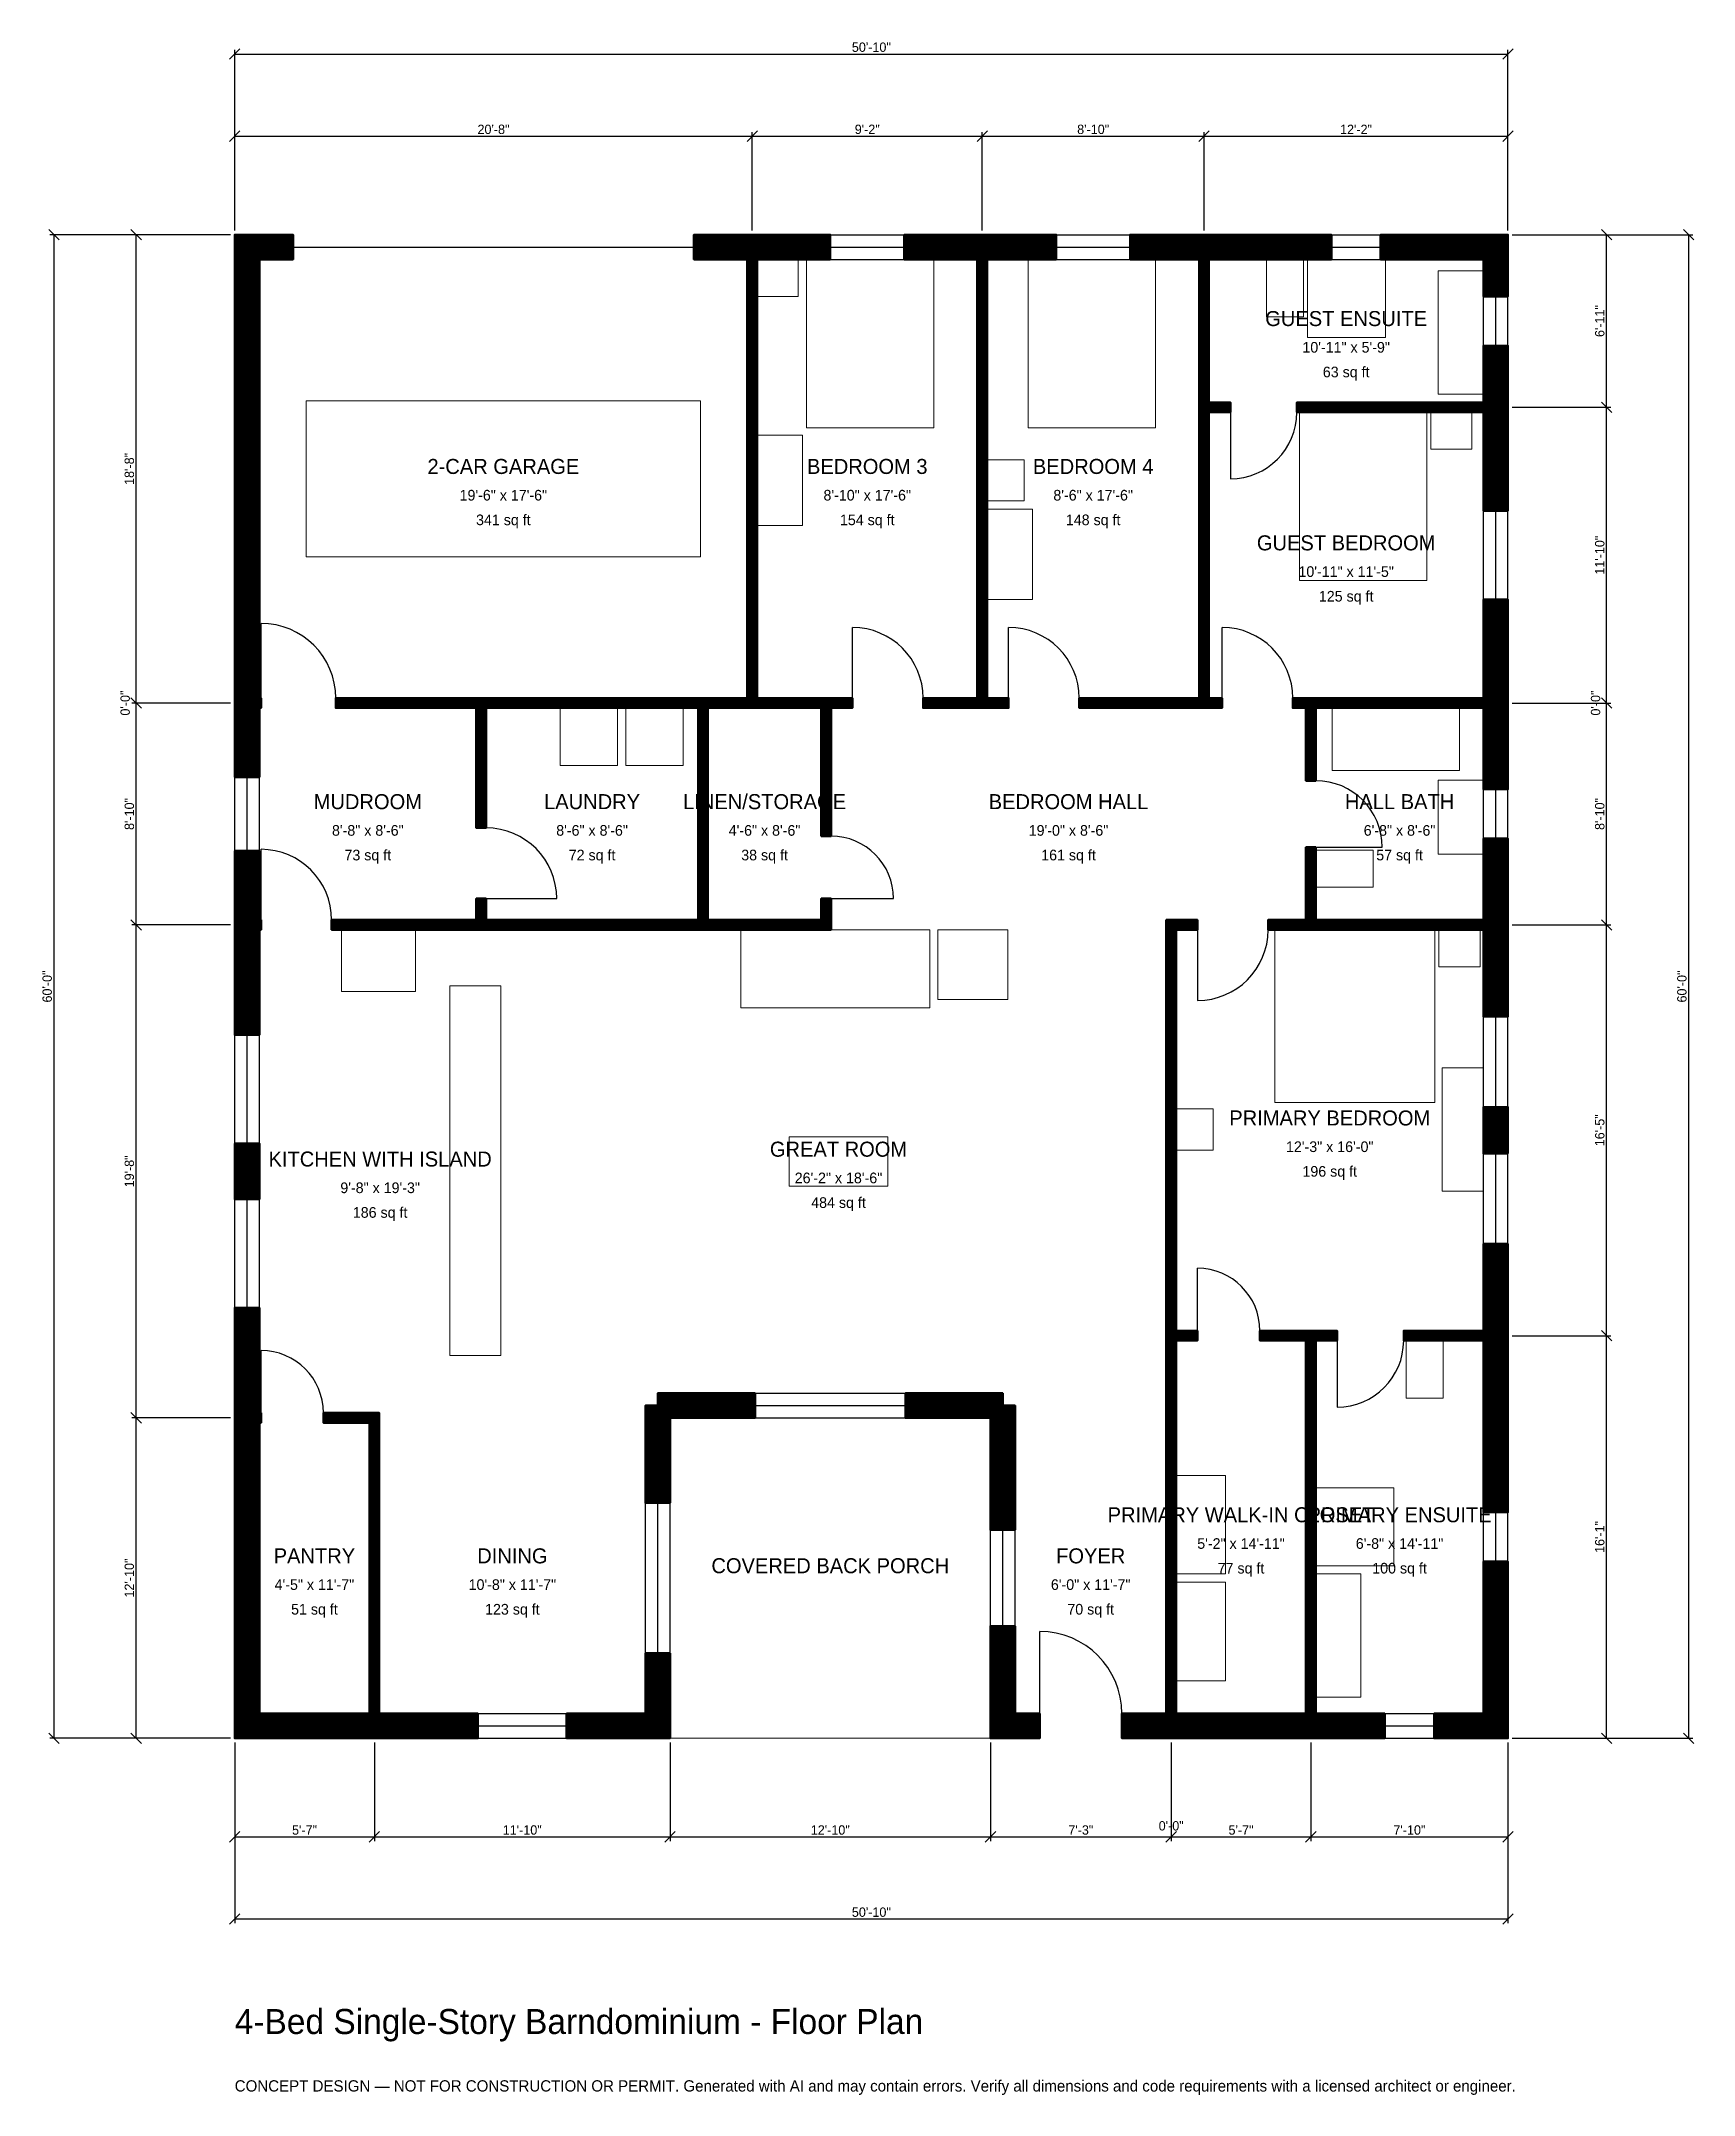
# Model space of a CAD drawing. Header units: inches. Extents: x -93 to 699, y -171 to 813.
import ezdxf
from ezdxf.enums import TextEntityAlignment as Align

# ---------------------------------------------------------------- set-up
doc = ezdxf.new("R2010")
doc.units = ezdxf.units.IN
doc.header["$MEASUREMENT"] = 0
doc.linetypes.add('DASHED', pattern=[0.6, 0.5, -0.1])
for name, color, linetype, lineweight in [('A-ANNO-DIMS', 1, 'Continuous', 13), ('A-ANNO-TEXT', 7, 'Continuous', 18), ('A-AREA-IDEN', 7, 'Continuous', 18), ('A-DOOR', 2, 'Continuous', 25), ('A-FLOR-FIXT', 9, 'Continuous', 13), ('A-FURN', 9, 'Continuous', 13), ('A-GLAZ', 4, 'Continuous', 25), ('A-SITE-PAVE', 8, 'Continuous', 13), ('A-WALL', 7, 'Continuous', 50), ('A-WALL-PATT', 8, 'Continuous', 13)]:
    doc.layers.add(name, color=color, linetype=linetype, lineweight=lineweight)
doc.dimstyles.new('PLAN', dxfattribs={"dimtxt": 4.5, "dimasz": 3, "dimexe": 2, "dimexo": 2, "dimgap": 1, "dimtad": 1, "dimdec": 0, "dimlunit": 4, "dimtsz": 2.5, "dimcen": 2.5, "dimclrd": 1, "dimclre": 1, "dimazin": 3, "dimtfac": 1, "dimtmove": 0, "dimatfit": 3})

msp = doc.modelspace()

# ---------------------------------------------------------------- hatches: boundary and pattern name
at = {"layer": 'A-WALL-PATT'}
h = msp.add_hatch(dxfattribs=at)
h.set_pattern_fill('ANSI31', color=8, scale=0.8)
h.paths.add_polyline_path([(446.4567, 0), (446.4567, 0), (442.9134, 0), (425.1968, 0), (425.1968, 11.811), (442.9134, 11.811), (446.4567, 11.811), (446.4567, 151.1811), (446.4567, 155.9055), (446.4567, 190.5512), (446.4567, 195.2756), (446.4567, 392.126), (446.4567, 392.126), (451.1811, 392.126), (461.4173, 392.126), (461.4173, 387.4016), (451.1811, 387.4016), (451.1811, 195.2756), (461.4173, 195.2756), (461.4173, 190.5512), (451.1811, 190.5512), (451.1811, 155.9055), (451.1811, 151.1811), (451.1811, 11.811), (454.7244, 11.811), (509.8425, 11.811), (513.3858, 11.811), (513.3858, 190.5512), (491.3386, 190.5512), (491.3386, 195.2756), (513.3858, 195.2756), (518.1102, 195.2756), (528.3465, 195.2756), (528.3465, 190.5512), (518.1102, 190.5512), (518.1102, 11.811), (521.6535, 11.811), (551.1811, 11.811), (551.1811, 0), (521.6535, 0), (518.1102, 0), (518.1102, 0), (513.3858, 0), (513.3858, 0), (509.8425, 0), (454.7244, 0), (451.1811, 0), (451.1811, 0), (446.4567, 0)])
h.paths.add_polyline_path([(374.0157, 0), (374.0157, 0), (362.2047, 0), (362.2047, 0), (362.2047, 0), (362.2047, 11.811), (362.2047, 11.811), (362.2047, 53.7402), (374.0157, 53.7402), (374.0157, 11.811), (385.8268, 11.811), (385.8268, 0), (374.0157, 0)])
h.paths.add_polyline_path([(362.2047, 153.5433), (321.4567, 153.5433), (321.4567, 165.3543), (368.1102, 165.3543), (368.1102, 159.4488), (374.0157, 159.4488), (374.0157, 99.8031), (362.2047, 99.8031), (362.2047, 153.5433)])
h.paths.add_polyline_path([(208.6614, 153.5433), (208.6614, 112.7953), (196.8504, 112.7953), (196.8504, 159.4488), (202.7559, 159.4488), (202.7559, 165.3543), (249.4094, 165.3543), (249.4094, 153.5433), (208.6614, 153.5433)])
h.paths.add_polyline_path([(208.6614, 11.811), (208.6615, 11.811), (208.6615, 0), (208.6614, 0), (208.6614, 0), (196.8504, 0), (196.8504, 0), (159.0551, 0), (159.0551, 11.811), (196.8504, 11.811), (196.8504, 40.748), (208.6614, 40.748), (208.6614, 11.811)])
h.paths.add_polyline_path([(72.8346, 0), (69.2913, 0), (69.2913, 0), (64.5669, 0), (64.5669, 0), (61.0236, 0), (11.811, 0), (11.811, 0), (0, 0), (0, 0), (0, 0), (0, 11.811), (0, 11.811), (0, 147.6378), (0, 151.1811), (0, 151.1811), (0, 155.9055), (0, 155.9055), (0, 159.4488), (0, 206.2992), (11.811, 206.2992), (11.811, 159.4488), (11.811, 155.9055), (12.5984, 155.9055), (12.5984, 151.1811), (11.811, 151.1811), (11.811, 147.6378), (11.811, 11.811), (61.0236, 11.811), (64.5669, 11.811), (64.5669, 151.1811), (42.5197, 151.1811), (42.5197, 155.9055), (64.5669, 155.9055), (69.2913, 155.9055), (69.2913, 151.1811), (69.2913, 11.811), (72.8346, 11.811), (116.5354, 11.811), (116.5354, 0), (72.8346, 0)])
h.paths.add_polyline_path([(0, 285.0394), (11.811, 285.0394), (11.811, 258.2677), (0, 258.2677), (0, 285.0394)])
h.paths.add_polyline_path([(0, 383.8583), (0, 387.4016), (0, 387.4016), (0, 392.126), (0, 392.126), (0, 395.6693), (0, 425.1968), (11.811, 425.1968), (11.811, 395.6693), (11.811, 392.126), (12.5984, 392.126), (12.5984, 387.4016), (11.811, 387.4016), (11.811, 383.8583), (11.811, 337.0079), (0, 337.0079), (0, 383.8583)])
h.paths.add_polyline_path([(0, 490.1575), (0, 493.7008), (0, 493.7008), (0, 498.4252), (0, 498.4252), (0, 501.9685), (0, 708.6614), (0, 708.6614), (0, 720.4724), (0, 720.4724), (0, 720.4725), (11.811, 720.4725), (11.811, 720.4724), (27.9528, 720.4724), (27.9528, 708.6614), (11.811, 708.6614), (11.811, 501.9685), (11.811, 498.4252), (12.5984, 498.4252), (12.5984, 493.7008), (11.811, 493.7008), (11.811, 490.1575), (11.811, 460.6299), (0, 460.6299), (0, 490.1575)])
h.paths.add_polyline_path([(242.126, 720.4724), (245.6693, 720.4724), (245.6693, 720.4725), (250.3937, 720.4725), (250.3937, 720.4724), (253.937, 720.4724), (285.4331, 720.4724), (285.4331, 708.6614), (253.937, 708.6614), (250.3937, 708.6614), (250.3937, 498.4252), (281.1024, 498.4252), (285.8268, 498.4252), (296.063, 498.4252), (296.063, 493.7008), (285.8268, 493.7008), (285.8268, 432.2835), (281.1024, 432.2835), (281.1024, 493.7008), (250.3937, 493.7008), (250.3937, 493.7008), (245.6693, 493.7008), (245.6693, 493.7008), (226.7717, 493.7008), (226.7717, 392.126), (281.1024, 392.126), (281.1024, 402.3622), (285.8268, 402.3622), (285.8268, 392.126), (285.8268, 387.4016), (281.1024, 387.4016), (226.7717, 387.4016), (222.0472, 387.4016), (132.2835, 387.4016), (127.5591, 387.4016), (120.4724, 387.4016), (115.748, 387.4016), (46.4567, 387.4016), (46.4567, 392.126), (115.748, 392.126), (115.748, 402.3622), (120.4724, 402.3622), (120.4724, 392.126), (127.5591, 392.126), (132.2835, 392.126), (222.0472, 392.126), (222.0472, 493.7008), (120.4724, 493.7008), (120.4724, 436.2205), (115.748, 436.2205), (115.748, 493.7008), (48.4252, 493.7008), (48.4252, 498.4252), (115.748, 498.4252), (120.4724, 498.4252), (222.0472, 498.4252), (226.7717, 498.4252), (245.6693, 498.4252), (245.6693, 708.6614), (242.126, 708.6614), (220.0787, 708.6614), (220.0787, 720.4724), (242.126, 720.4724)])
h.paths.add_polyline_path([(352.3622, 720.4724), (355.9055, 720.4724), (355.9055, 720.4725), (360.6299, 720.4725), (360.6299, 720.4724), (364.1732, 720.4724), (393.7008, 720.4724), (393.7008, 708.6614), (364.1732, 708.6614), (360.6299, 708.6614), (360.6299, 498.4252), (370.8661, 498.4252), (370.8661, 493.7008), (360.6299, 493.7008), (360.6299, 493.7008), (355.9055, 493.7008), (355.9055, 493.7008), (329.9213, 493.7008), (329.9213, 498.4252), (355.9055, 498.4252), (355.9055, 708.6614), (352.3622, 708.6614), (320.8661, 708.6614), (320.8661, 720.4724), (352.3622, 720.4724)])
h.paths.add_polyline_path([(458.6614, 720.4724), (462.2047, 720.4724), (462.2047, 720.4725), (466.9291, 720.4725), (466.9291, 720.4724), (470.4724, 720.4724), (525.5906, 720.4724), (525.5906, 708.6614), (470.4724, 708.6614), (466.9291, 708.6614), (466.9291, 640.1575), (477.1654, 640.1575), (477.1654, 635.4331), (466.9291, 635.4331), (466.9291, 498.4252), (473.2283, 498.4252), (473.2283, 493.7008), (466.9291, 493.7008), (466.9291, 493.7008), (462.2047, 493.7008), (462.2047, 493.7008), (404.7244, 493.7008), (404.7244, 498.4252), (462.2047, 498.4252), (462.2047, 635.4331), (462.2047, 640.1575), (462.2047, 708.6614), (458.6614, 708.6614), (429.1339, 708.6614), (429.1339, 720.4724), (458.6614, 720.4724)])
h.paths.add_polyline_path([(598.4252, 720.4724), (598.4252, 720.4725), (610.2362, 720.4725), (610.2362, 720.4724), (610.2363, 720.4724), (610.2363, 708.6614), (610.2362, 708.6614), (610.2362, 690.9449), (598.4252, 690.9449), (598.4252, 708.6614), (549.2126, 708.6614), (549.2126, 720.4724), (598.4252, 720.4724)])
h.paths.add_polyline_path([(610.2362, 643.7008), (610.2362, 640.1575), (610.2363, 640.1575), (610.2363, 635.4331), (610.2362, 635.4331), (610.2362, 631.8898), (610.2362, 588.189), (598.4252, 588.189), (598.4252, 631.8898), (598.4252, 635.4331), (509.0551, 635.4331), (509.0551, 640.1575), (598.4252, 640.1575), (598.4252, 643.7008), (598.4252, 667.3228), (610.2362, 667.3228), (610.2362, 643.7008)])
h.paths.add_polyline_path([(610.2362, 501.9685), (610.2362, 498.4252), (610.2363, 498.4252), (610.2363, 493.7008), (610.2362, 493.7008), (610.2362, 490.1575), (610.2362, 454.7244), (598.4252, 454.7244), (598.4252, 490.1575), (598.4252, 493.7008), (518.1102, 493.7008), (518.1102, 458.8583), (513.3858, 458.8583), (513.3858, 493.7008), (513.3858, 493.7008), (507.0866, 493.7008), (507.0866, 498.4252), (513.3858, 498.4252), (513.3858, 498.4252), (518.1102, 498.4252), (598.4252, 498.4252), (598.4252, 501.9685), (598.4252, 545.6693), (610.2362, 545.6693), (610.2362, 501.9685)])
h.paths.add_polyline_path([(610.2362, 395.6693), (610.2362, 392.126), (610.2363, 392.126), (610.2363, 387.4016), (610.2362, 387.4016), (610.2362, 383.8583), (610.2362, 345.8005), (598.4252, 345.8005), (598.4252, 383.8583), (598.4252, 387.4016), (518.1102, 387.4016), (513.3858, 387.4016), (513.3858, 387.4016), (495.2756, 387.4016), (495.2756, 392.126), (513.3858, 392.126), (513.3858, 392.126), (513.3858, 426.9685), (518.1102, 426.9685), (518.1102, 392.126), (598.4252, 392.126), (598.4252, 395.6693), (598.4252, 431.1024), (610.2362, 431.1024), (610.2362, 395.6693)])
h.paths.add_polyline_path([(610.2362, 280.1837), (598.4252, 280.1837), (598.4252, 302.4934), (610.2362, 302.4934), (610.2362, 280.1837)])
h.paths.add_polyline_path([(610.2362, 198.8189), (610.2362, 195.2756), (610.2363, 195.2756), (610.2363, 190.5512), (610.2362, 190.5512), (610.2362, 187.0079), (610.2362, 108.2677), (598.4252, 108.2677), (598.4252, 187.0079), (598.4252, 190.5512), (560.2362, 190.5512), (560.2362, 195.2756), (598.4252, 195.2756), (598.4252, 198.8189), (598.4252, 236.8766), (610.2362, 236.8766), (610.2362, 198.8189)])
h.paths.add_polyline_path([(610.2362, 11.811), (610.2363, 11.811), (610.2363, 0), (610.2362, 0), (610.2362, 0), (598.4252, 0), (598.4252, 0), (574.8031, 0), (574.8031, 11.811), (598.4252, 11.811), (598.4252, 84.6457), (610.2362, 84.6457), (610.2362, 11.811)])

# ---------------------------------------------------------------- linework, layer by layer
at = {"layer": 'A-DOOR', "linetype": 'DASHED'}
msp.add_line((27.9528, 714.5669), (220.0787, 714.5669), dxfattribs=at)
at = {"layer": 'A-DOOR'}
for p, q in [((477.1654, 635.4331), (477.1654, 603.5433)), ((12.5984, 498.4252), (12.5984, 534.252)), ((296.063, 498.4252), (296.063, 532.2835)), ((370.8661, 498.4252), (370.8661, 532.2835)), ((473.2283, 498.4252), (473.2283, 532.2835)), ((12.5984, 392.126), (12.5984, 425.9843)), ((518.1102, 426.9685), (550, 426.9685)), ((120.4724, 402.3622), (154.3307, 402.3622)), ((285.8268, 402.3622), (315.748, 402.3622)), ((461.4173, 387.4016), (461.4173, 353.5433)), ((461.4173, 195.2756), (461.4173, 225.1969)), ((528.3465, 190.5512), (528.3465, 158.6614)), ((12.5984, 155.9055), (12.5984, 185.8268)), ((385.8268, 11.811), (385.8268, 51.1811))]:
    msp.add_line(p, q, dxfattribs=at)
for centre, radius, start, end in [((477.1654, 635.4331), 31.8898, 270, 360), ((12.5984, 498.4252), 35.8268, 0, 90), ((296.063, 498.4252), 33.8583, 0, 90), ((370.8661, 498.4252), 33.8583, 0, 90), ((473.2283, 498.4252), 33.8583, 0, 90), ((518.1102, 426.9685), 31.8898, 0, 90), ((120.4724, 402.3622), 33.8583, 0, 90), ((12.5984, 392.126), 33.8583, 0, 90), ((285.8268, 402.3622), 29.9213, 0, 90), ((461.4173, 387.4016), 33.8583, 270, 360), ((461.4173, 195.2756), 29.9213, 0, 90), ((528.3465, 190.5512), 31.8898, 270, 360), ((12.5984, 155.9055), 29.9213, 0, 90), ((385.8268, 11.811), 39.3701, 0, 90)]:
    msp.add_arc(centre, radius, start, end, dxfattribs=at)
at = {"layer": 'A-FLOR-FIXT'}
for points in [[(494.4882, 681.1024), (512.2047, 681.1024), (512.2047, 708.6614), (494.4882, 708.6614)], [(514.1732, 671.2598), (551.5748, 671.2598), (551.5748, 708.6614), (514.1732, 708.6614)], [(576.7717, 644.0945), (598.4252, 644.0945), (598.4252, 703.1496), (576.7717, 703.1496)], [(525.9843, 463.7795), (587.0079, 463.7795), (587.0079, 493.7008), (525.9843, 493.7008)], [(576.7717, 423.622), (598.4252, 423.622), (598.4252, 459.0551), (576.7717, 459.0551)], [(518.1102, 407.874), (545.6693, 407.874), (545.6693, 425.5906), (518.1102, 425.5906)], [(103.1496, 183.4646), (127.5591, 183.4646), (127.5591, 360.6299), (103.1496, 360.6299)], [(561.4173, 162.9921), (579.1339, 162.9921), (579.1339, 190.5512), (561.4173, 190.5512)], [(518.1102, 82.6772), (555.5118, 82.6772), (555.5118, 120.0787), (518.1102, 120.0787)], [(518.1102, 19.685), (539.7638, 19.685), (539.7638, 78.7402), (518.1102, 78.7402)]]:
    msp.add_lwpolyline(points, close=True, dxfattribs=at)
at = {"layer": 'A-FURN'}
for points in [[(250.3937, 690.9449), (270.0787, 690.9449), (270.0787, 708.6614), (250.3937, 708.6614)], [(274.0157, 627.9528), (335.0394, 627.9528), (335.0394, 708.6614), (274.0157, 708.6614)], [(380.315, 627.9528), (441.3386, 627.9528), (441.3386, 708.6614), (380.315, 708.6614)], [(34.252, 566.1417), (223.2283, 566.1417), (223.2283, 640.9449), (34.252, 640.9449)], [(510.2362, 554.7244), (571.2598, 554.7244), (571.2598, 635.4331), (510.2362, 635.4331)], [(573.2283, 617.7165), (592.9134, 617.7165), (592.9134, 635.4331), (573.2283, 635.4331)], [(250.3937, 581.1024), (272.0472, 581.1024), (272.0472, 624.4094), (250.3937, 624.4094)], [(360.6299, 592.9134), (378.3465, 592.9134), (378.3465, 612.5984), (360.6299, 612.5984)], [(360.6299, 545.6693), (382.2835, 545.6693), (382.2835, 588.9764), (360.6299, 588.9764)], [(155.9055, 466.1417), (183.4646, 466.1417), (183.4646, 493.7008), (155.9055, 493.7008)], [(187.4016, 466.1417), (214.9606, 466.1417), (214.9606, 493.7008), (187.4016, 493.7008)], [(51.1811, 357.874), (86.6142, 357.874), (86.6142, 387.4016), (51.1811, 387.4016)], [(242.5197, 350), (333.0709, 350), (333.0709, 387.4016), (242.5197, 387.4016)], [(337.0079, 353.937), (370.4724, 353.937), (370.4724, 387.4016), (337.0079, 387.4016)], [(498.4252, 304.7244), (575.1968, 304.7244), (575.1968, 387.4016), (498.4252, 387.4016)], [(577.1654, 369.685), (596.8504, 369.685), (596.8504, 387.4016), (577.1654, 387.4016)], [(578.7402, 262.2047), (598.4252, 262.2047), (598.4252, 321.2598), (578.7402, 321.2598)], [(451.1811, 281.8898), (468.8976, 281.8898), (468.8976, 301.5748), (451.1811, 301.5748)], [(265.748, 264.5669), (312.9921, 264.5669), (312.9921, 288.189), (265.748, 288.189)], [(451.1811, 78.7402), (474.8031, 78.7402), (474.8031, 125.9843), (451.1811, 125.9843)], [(451.1811, 27.5591), (474.8031, 27.5591), (474.8031, 74.8031), (451.1811, 74.8031)]]:
    msp.add_lwpolyline(points, close=True, dxfattribs=at)
at = {"layer": 'A-GLAZ'}
for p, q in [((285.4331, 720.4724), (320.8661, 720.4724)), ((393.7008, 720.4724), (429.1339, 720.4724)), ((525.5906, 720.4724), (549.2126, 720.4724)), ((285.4331, 714.5669), (320.8661, 714.5669)), ((285.4331, 708.6614), (320.8661, 708.6614)), ((393.7008, 714.5669), (429.1339, 714.5669)), ((393.7008, 708.6614), (429.1339, 708.6614)), ((525.5906, 714.5669), (549.2126, 714.5669)), ((525.5906, 708.6614), (549.2126, 708.6614)), ((598.4252, 667.3228), (598.4252, 690.9449)), ((604.3307, 667.3228), (604.3307, 690.9449)), ((610.2362, 667.3228), (610.2362, 690.9449)), ((598.4252, 545.6693), (598.4252, 588.189)), ((604.3307, 545.6693), (604.3307, 588.189)), ((610.2362, 545.6693), (610.2362, 588.189)), ((0, 425.1968), (0, 460.6299)), ((5.9055, 425.1968), (5.9055, 460.6299)), ((11.811, 425.1968), (11.811, 460.6299)), ((598.4252, 431.1024), (598.4252, 454.7244)), ((604.3307, 431.1024), (604.3307, 454.7244)), ((610.2362, 431.1024), (610.2362, 454.7244)), ((598.4252, 302.4934), (598.4252, 345.8005)), ((604.3307, 302.4934), (604.3307, 345.8005)), ((610.2362, 302.4934), (610.2362, 345.8005)), ((0, 285.0394), (0, 337.0079)), ((5.9055, 285.0394), (5.9055, 337.0079)), ((11.811, 285.0394), (11.811, 337.0079)), ((598.4252, 236.8766), (598.4252, 280.1837)), ((604.3307, 236.8766), (604.3307, 280.1837)), ((610.2362, 236.8766), (610.2362, 280.1837)), ((0, 206.2992), (0, 258.2677)), ((5.9055, 206.2992), (5.9055, 258.2677)), ((11.811, 206.2992), (11.811, 258.2677)), ((249.4094, 165.3543), (321.4567, 165.3543)), ((249.4094, 159.4488), (321.4567, 159.4488)), ((249.4094, 153.5433), (321.4567, 153.5433)), ((196.8504, 40.748), (196.8504, 112.7953)), ((202.7559, 40.748), (202.7559, 112.7953)), ((208.6614, 40.748), (208.6614, 112.7953)), ((598.4252, 84.6457), (598.4252, 108.2677)), ((604.3307, 84.6457), (604.3307, 108.2677)), ((610.2362, 84.6457), (610.2362, 108.2677)), ((362.2047, 53.7402), (362.2047, 99.8031)), ((368.1102, 53.7402), (368.1102, 99.8031)), ((374.0157, 53.7402), (374.0157, 99.8031)), ((116.5354, 11.811), (159.0551, 11.811)), ((551.1811, 11.811), (574.8031, 11.811)), ((116.5354, 5.9055), (159.0551, 5.9055)), ((116.5354, 0), (159.0551, 0)), ((551.1811, 5.9055), (574.8031, 5.9055)), ((551.1811, 0), (574.8031, 0))]:
    msp.add_line(p, q, dxfattribs=at)
at = {"layer": 'A-SITE-PAVE', "linetype": 'DASHED'}
msp.add_lwpolyline([(208.6614, 0), (362.2047, 0), (362.2047, 153.5433), (208.6614, 153.5433)], close=True, dxfattribs=at)
at = {"layer": 'A-WALL'}
for points in [[(0, 490.1575), (0, 493.7008), (0, 493.7008), (0, 498.4252), (0, 498.4252), (0, 501.9685), (0, 708.6614), (0, 708.6614), (0, 720.4724), (0, 720.4724), (0, 720.4725), (11.811, 720.4725), (11.811, 720.4724), (27.9528, 720.4724), (27.9528, 708.6614), (11.811, 708.6614), (11.811, 501.9685), (11.811, 498.4252), (12.5984, 498.4252), (12.5984, 493.7008), (11.811, 493.7008), (11.811, 490.1575), (11.811, 460.6299), (0, 460.6299), (0, 490.1575)], [(242.126, 720.4724), (245.6693, 720.4724), (245.6693, 720.4725), (250.3937, 720.4725), (250.3937, 720.4724), (253.937, 720.4724), (285.4331, 720.4724), (285.4331, 708.6614), (253.937, 708.6614), (250.3937, 708.6614), (250.3937, 498.4252), (281.1024, 498.4252), (285.8268, 498.4252), (296.063, 498.4252), (296.063, 493.7008), (285.8268, 493.7008), (285.8268, 432.2835), (281.1024, 432.2835), (281.1024, 493.7008), (250.3937, 493.7008), (250.3937, 493.7008), (245.6693, 493.7008), (245.6693, 493.7008), (226.7717, 493.7008), (226.7717, 392.126), (281.1024, 392.126), (281.1024, 402.3622), (285.8268, 402.3622), (285.8268, 392.126), (285.8268, 387.4016), (281.1024, 387.4016), (226.7717, 387.4016), (222.0472, 387.4016), (132.2835, 387.4016), (127.5591, 387.4016), (120.4724, 387.4016), (115.748, 387.4016), (46.4567, 387.4016), (46.4567, 392.126), (115.748, 392.126), (115.748, 402.3622), (120.4724, 402.3622), (120.4724, 392.126), (127.5591, 392.126), (132.2835, 392.126), (222.0472, 392.126), (222.0472, 493.7008), (120.4724, 493.7008), (120.4724, 436.2205), (115.748, 436.2205), (115.748, 493.7008), (48.4252, 493.7008), (48.4252, 498.4252), (115.748, 498.4252), (120.4724, 498.4252), (222.0472, 498.4252), (226.7717, 498.4252), (245.6693, 498.4252), (245.6693, 708.6614), (242.126, 708.6614), (220.0787, 708.6614), (220.0787, 720.4724), (242.126, 720.4724)], [(352.3622, 720.4724), (355.9055, 720.4724), (355.9055, 720.4725), (360.6299, 720.4725), (360.6299, 720.4724), (364.1732, 720.4724), (393.7008, 720.4724), (393.7008, 708.6614), (364.1732, 708.6614), (360.6299, 708.6614), (360.6299, 498.4252), (370.8661, 498.4252), (370.8661, 493.7008), (360.6299, 493.7008), (360.6299, 493.7008), (355.9055, 493.7008), (355.9055, 493.7008), (329.9213, 493.7008), (329.9213, 498.4252), (355.9055, 498.4252), (355.9055, 708.6614), (352.3622, 708.6614), (320.8661, 708.6614), (320.8661, 720.4724), (352.3622, 720.4724)], [(458.6614, 720.4724), (462.2047, 720.4724), (462.2047, 720.4725), (466.9291, 720.4725), (466.9291, 720.4724), (470.4724, 720.4724), (525.5906, 720.4724), (525.5906, 708.6614), (470.4724, 708.6614), (466.9291, 708.6614), (466.9291, 640.1575), (477.1654, 640.1575), (477.1654, 635.4331), (466.9291, 635.4331), (466.9291, 498.4252), (473.2283, 498.4252), (473.2283, 493.7008), (466.9291, 493.7008), (466.9291, 493.7008), (462.2047, 493.7008), (462.2047, 493.7008), (404.7244, 493.7008), (404.7244, 498.4252), (462.2047, 498.4252), (462.2047, 635.4331), (462.2047, 640.1575), (462.2047, 708.6614), (458.6614, 708.6614), (429.1339, 708.6614), (429.1339, 720.4724), (458.6614, 720.4724)], [(598.4252, 720.4724), (598.4252, 720.4725), (610.2362, 720.4725), (610.2362, 720.4724), (610.2363, 720.4724), (610.2363, 708.6614), (610.2362, 708.6614), (610.2362, 690.9449), (598.4252, 690.9449), (598.4252, 708.6614), (549.2126, 708.6614), (549.2126, 720.4724), (598.4252, 720.4724)], [(610.2362, 643.7008), (610.2362, 640.1575), (610.2363, 640.1575), (610.2363, 635.4331), (610.2362, 635.4331), (610.2362, 631.8898), (610.2362, 588.189), (598.4252, 588.189), (598.4252, 631.8898), (598.4252, 635.4331), (509.0551, 635.4331), (509.0551, 640.1575), (598.4252, 640.1575), (598.4252, 643.7008), (598.4252, 667.3228), (610.2362, 667.3228), (610.2362, 643.7008)], [(610.2362, 501.9685), (610.2362, 498.4252), (610.2363, 498.4252), (610.2363, 493.7008), (610.2362, 493.7008), (610.2362, 490.1575), (610.2362, 454.7244), (598.4252, 454.7244), (598.4252, 490.1575), (598.4252, 493.7008), (518.1102, 493.7008), (518.1102, 458.8583), (513.3858, 458.8583), (513.3858, 493.7008), (513.3858, 493.7008), (507.0866, 493.7008), (507.0866, 498.4252), (513.3858, 498.4252), (513.3858, 498.4252), (518.1102, 498.4252), (598.4252, 498.4252), (598.4252, 501.9685), (598.4252, 545.6693), (610.2362, 545.6693), (610.2362, 501.9685)], [(0, 383.8583), (0, 387.4016), (0, 387.4016), (0, 392.126), (0, 392.126), (0, 395.6693), (0, 425.1968), (11.811, 425.1968), (11.811, 395.6693), (11.811, 392.126), (12.5984, 392.126), (12.5984, 387.4016), (11.811, 387.4016), (11.811, 383.8583), (11.811, 337.0079), (0, 337.0079), (0, 383.8583)], [(610.2362, 395.6693), (610.2362, 392.126), (610.2363, 392.126), (610.2363, 387.4016), (610.2362, 387.4016), (610.2362, 383.8583), (610.2362, 345.8005), (598.4252, 345.8005), (598.4252, 383.8583), (598.4252, 387.4016), (518.1102, 387.4016), (513.3858, 387.4016), (513.3858, 387.4016), (495.2756, 387.4016), (495.2756, 392.126), (513.3858, 392.126), (513.3858, 392.126), (513.3858, 426.9685), (518.1102, 426.9685), (518.1102, 392.126), (598.4252, 392.126), (598.4252, 395.6693), (598.4252, 431.1024), (610.2362, 431.1024), (610.2362, 395.6693)], [(446.4567, 0), (446.4567, 0), (442.9134, 0), (425.1968, 0), (425.1968, 11.811), (442.9134, 11.811), (446.4567, 11.811), (446.4567, 151.1811), (446.4567, 155.9055), (446.4567, 190.5512), (446.4567, 195.2756), (446.4567, 392.126), (446.4567, 392.126), (451.1811, 392.126), (461.4173, 392.126), (461.4173, 387.4016), (451.1811, 387.4016), (451.1811, 195.2756), (461.4173, 195.2756), (461.4173, 190.5512), (451.1811, 190.5512), (451.1811, 155.9055), (451.1811, 151.1811), (451.1811, 11.811), (454.7244, 11.811), (509.8425, 11.811), (513.3858, 11.811), (513.3858, 190.5512), (491.3386, 190.5512), (491.3386, 195.2756), (513.3858, 195.2756), (518.1102, 195.2756), (528.3465, 195.2756), (528.3465, 190.5512), (518.1102, 190.5512), (518.1102, 11.811), (521.6535, 11.811), (551.1811, 11.811), (551.1811, 0), (521.6535, 0), (518.1102, 0), (518.1102, 0), (513.3858, 0), (513.3858, 0), (509.8425, 0), (454.7244, 0), (451.1811, 0), (451.1811, 0), (446.4567, 0)], [(610.2362, 280.1837), (598.4252, 280.1837), (598.4252, 302.4934), (610.2362, 302.4934), (610.2362, 280.1837)], [(0, 285.0394), (11.811, 285.0394), (11.811, 258.2677), (0, 258.2677), (0, 285.0394)], [(610.2362, 198.8189), (610.2362, 195.2756), (610.2363, 195.2756), (610.2363, 190.5512), (610.2362, 190.5512), (610.2362, 187.0079), (610.2362, 108.2677), (598.4252, 108.2677), (598.4252, 187.0079), (598.4252, 190.5512), (560.2362, 190.5512), (560.2362, 195.2756), (598.4252, 195.2756), (598.4252, 198.8189), (598.4252, 236.8766), (610.2362, 236.8766), (610.2362, 198.8189)], [(72.8346, 0), (69.2913, 0), (69.2913, 0), (64.5669, 0), (64.5669, 0), (61.0236, 0), (11.811, 0), (11.811, 0), (0, 0), (0, 0), (0, 0), (0, 11.811), (0, 11.811), (0, 147.6378), (0, 151.1811), (0, 151.1811), (0, 155.9055), (0, 155.9055), (0, 159.4488), (0, 206.2992), (11.811, 206.2992), (11.811, 159.4488), (11.811, 155.9055), (12.5984, 155.9055), (12.5984, 151.1811), (11.811, 151.1811), (11.811, 147.6378), (11.811, 11.811), (61.0236, 11.811), (64.5669, 11.811), (64.5669, 151.1811), (42.5197, 151.1811), (42.5197, 155.9055), (64.5669, 155.9055), (69.2913, 155.9055), (69.2913, 151.1811), (69.2913, 11.811), (72.8346, 11.811), (116.5354, 11.811), (116.5354, 0), (72.8346, 0)], [(208.6614, 153.5433), (208.6614, 112.7953), (196.8504, 112.7953), (196.8504, 159.4488), (202.7559, 159.4488), (202.7559, 165.3543), (249.4094, 165.3543), (249.4094, 153.5433), (208.6614, 153.5433)], [(362.2047, 153.5433), (321.4567, 153.5433), (321.4567, 165.3543), (368.1102, 165.3543), (368.1102, 159.4488), (374.0157, 159.4488), (374.0157, 99.8031), (362.2047, 99.8031), (362.2047, 153.5433)], [(610.2362, 11.811), (610.2363, 11.811), (610.2363, 0), (610.2362, 0), (610.2362, 0), (598.4252, 0), (598.4252, 0), (574.8031, 0), (574.8031, 11.811), (598.4252, 11.811), (598.4252, 84.6457), (610.2362, 84.6457), (610.2362, 11.811)], [(374.0157, 0), (374.0157, 0), (362.2047, 0), (362.2047, 0), (362.2047, 0), (362.2047, 11.811), (362.2047, 11.811), (362.2047, 53.7402), (374.0157, 53.7402), (374.0157, 11.811), (385.8268, 11.811), (385.8268, 0), (374.0157, 0)], [(208.6614, 11.811), (208.6615, 11.811), (208.6615, 0), (208.6614, 0), (208.6614, 0), (196.8504, 0), (196.8504, 0), (159.0551, 0), (159.0551, 11.811), (196.8504, 11.811), (196.8504, 40.748), (208.6614, 40.748), (208.6614, 11.811)]]:
    msp.add_lwpolyline(points, close=True, dxfattribs=at)

# ---------------------------------------------------------------- texts
at = {"layer": 'A-ANNO-TEXT'}
for s, height, p in [('4-Bed Single-Story Barndominium - Floor Plan', 12, (0, -141.7323)), ('CONCEPT DESIGN — NOT FOR CONSTRUCTION OR PERMIT. Generated with AI and may contain errors. Verify all dimensions and code requirements with a licensed architect or engineer.', 5.4, (0, -169.2913))]:
    msp.add_text(s, height=height, dxfattribs=at).set_placement(p)
at = {"layer": 'A-AREA-IDEN'}
for s, height, p in [('GUEST ENSUITE', 7.2, (532.6772, 680.315)), ('10\'-11" x 5\'-9"', 5.1, (532.6772, 666.5354)), ('63 sq ft', 5.1, (532.6772, 654.7244)), ('2-CAR GARAGE', 7.2, (128.7402, 609.4488)), ('BEDROOM 3', 7.2, (303.1496, 609.4488)), ('BEDROOM 4', 7.2, (411.4173, 609.4488)), ('19\'-6" x 17\'-6"', 5.1, (128.7402, 595.6693)), ('8\'-10" x 17\'-6"', 5.1, (303.1496, 595.6693)), ('8\'-6" x 17\'-6"', 5.1, (411.4173, 595.6693)), ('341 sq ft', 5.1, (128.7402, 583.8583)), ('154 sq ft', 5.1, (303.1496, 583.8583)), ('148 sq ft', 5.1, (411.4173, 583.8583)), ('GUEST BEDROOM', 7.2, (532.6772, 572.8346)), ('10\'-11" x 11\'-5"', 5.1, (532.6772, 559.0551)), ('125 sq ft', 5.1, (532.6772, 547.2441)), ('LINEN/STORAGE', 7.2, (253.937, 448.8189)), ('MUDROOM', 7.2, (63.7795, 448.8189)), ('LAUNDRY', 7.2, (171.2598, 448.8189)), ('BEDROOM HALL', 7.2, (399.6063, 448.8189)), ('HALL BATH', 7.2, (558.2677, 448.8189)), ('8\'-8" x 8\'-6"', 5.1, (63.7795, 435.0394)), ('8\'-6" x 8\'-6"', 5.1, (171.2598, 435.0394)), ('4\'-6" x 8\'-6"', 5.1, (253.937, 435.0394)), ('19\'-0" x 8\'-6"', 5.1, (399.6063, 435.0394)), ('6\'-8" x 8\'-6"', 5.1, (558.2677, 435.0394)), ('73 sq ft', 5.1, (63.7795, 423.2283)), ('72 sq ft', 5.1, (171.2598, 423.2283)), ('38 sq ft', 5.1, (253.937, 423.2283)), ('161 sq ft', 5.1, (399.6063, 423.2283)), ('57 sq ft', 5.1, (558.2677, 423.2283)), ('PRIMARY BEDROOM', 7.2, (524.8031, 297.2441)), ('GREAT ROOM', 7.2, (289.3701, 282.2835)), ('12\'-3" x 16\'-0"', 5.1, (524.8031, 283.4646)), ('KITCHEN WITH ISLAND', 7.2, (69.685, 277.5591)), ('9\'-8" x 19\'-3"', 5.1, (69.685, 263.7795)), ('26\'-2" x 18\'-6"', 5.1, (289.3701, 268.5039)), ('196 sq ft', 5.1, (524.8031, 271.6535)), ('484 sq ft', 5.1, (289.3701, 256.6929)), ('186 sq ft', 5.1, (69.685, 251.9685)), ('PRIMARY WALK-IN CLOSET', 7.2, (482.2835, 107.0866)), ('PRIMARY ENSUITE', 7.2, (558.2677, 107.0866)), ('PANTRY', 7.2, (38.189, 87.4016)), ('DINING', 7.2, (133.0709, 87.4016)), ('FOYER', 7.2, (410.2362, 87.4016)), ('5\'-2" x 14\'-11"', 5.1, (482.2835, 93.3071)), ('6\'-8" x 14\'-11"', 5.1, (558.2677, 93.3071)), ('COVERED BACK PORCH', 7.2, (285.4331, 82.6772)), ('77 sq ft', 5.1, (482.2835, 81.4961)), ('100 sq ft', 5.1, (558.2677, 81.4961)), ('4\'-5" x 11\'-7"', 5.1, (38.189, 73.622)), ('10\'-8" x 11\'-7"', 5.1, (133.0709, 73.622)), ('6\'-0" x 11\'-7"', 5.1, (410.2362, 73.622)), ('51 sq ft', 5.1, (38.189, 61.811)), ('123 sq ft', 5.1, (133.0709, 61.811)), ('70 sq ft', 5.1, (410.2362, 61.811))]:
    msp.add_text(s, height=height, dxfattribs=at).set_placement(p, align=Align.MIDDLE_CENTER)

# ---------------------------------------------------------------- dimensions: what is measured, and where the dimension line sits
at = {"layer": 'A-ANNO-DIMS'}
for base, p1, p2, text in [((0, 807.0866), (0, 720.4724), (610.2362, 720.4724), '50\'-10"'), ((0, 767.7165), (0, 720.4724), (248.0315, 720.4724), '20\'-8"'), ((248.0315, 767.7165), (248.0315, 720.4724), (358.2677, 720.4724), '9\'-2"'), ((358.2677, 767.7165), (358.2677, 720.4724), (464.5669, 720.4724), '8\'-10"'), ((464.5669, 767.7165), (464.5669, 720.4724), (610.2362, 720.4724), '12\'-2"'), ((0, -47.2441), (0, 0), (66.9291, 0), '5\'-7"'), ((0, -86.6142), (0, 0), (610.2362, 0), '50\'-10"'), ((66.9291, -47.2441), (66.9291, 0), (208.6614, 0), '11\'-10"'), ((208.6614, -47.2441), (208.6614, 0), (362.2047, 0), '12\'-10"'), ((362.2047, -47.2441), (362.2047, 0), (448.8189, 0), '7\'-3"'), ((448.8189, -47.2441), (448.8189, 0), (448.8189, 0), '0\'-0"'), ((448.8189, -47.2441), (448.8189, 0), (515.748, 0), '5\'-7"'), ((515.748, -47.2441), (515.748, 0), (610.2362, 0), '7\'-10"')]:
    msp.add_linear_dim(base=base, p1=p1, p2=p2, text=text, dimstyle='PLAN', dxfattribs=at).render()
for base, p1, p2, text in [((-86.6142, 0), (0, 0), (0, 720.4724), '60\'-0"'), ((-47.2441, 496.063), (0, 496.063), (0, 720.4724), '18\'-8"'), ((657.4803, 637.7953), (610.2362, 637.7953), (610.2362, 720.4724), '6\'-11"'), ((696.8504, 0), (610.2362, 0), (610.2362, 720.4724), '60\'-0"'), ((657.4803, 496.063), (610.2362, 496.063), (610.2362, 637.7953), '11\'-10"'), ((-47.2441, 496.063), (0, 496.063), (0, 496.063), '0\'-0"'), ((657.4803, 496.063), (610.2362, 496.063), (610.2362, 496.063), '0\'-0"'), ((-47.2441, 389.7638), (0, 389.7638), (0, 496.063), '8\'-10"'), ((657.4803, 389.7638), (610.2362, 389.7638), (610.2362, 496.063), '8\'-10"'), ((-47.2441, 153.5433), (0, 153.5433), (0, 389.7638), '19\'-8"'), ((657.4803, 192.9134), (610.2362, 192.9134), (610.2362, 389.7638), '16\'-5"'), ((657.4803, 0), (610.2362, 0), (610.2362, 192.9134), '16\'-1"'), ((-47.2441, 0), (0, 0), (0, 153.5433), '12\'-10"')]:
    msp.add_linear_dim(base=base, p1=p1, p2=p2, angle=90, text=text, dimstyle='PLAN', dxfattribs=at).render()

doc.saveas('drawing.dxf')
